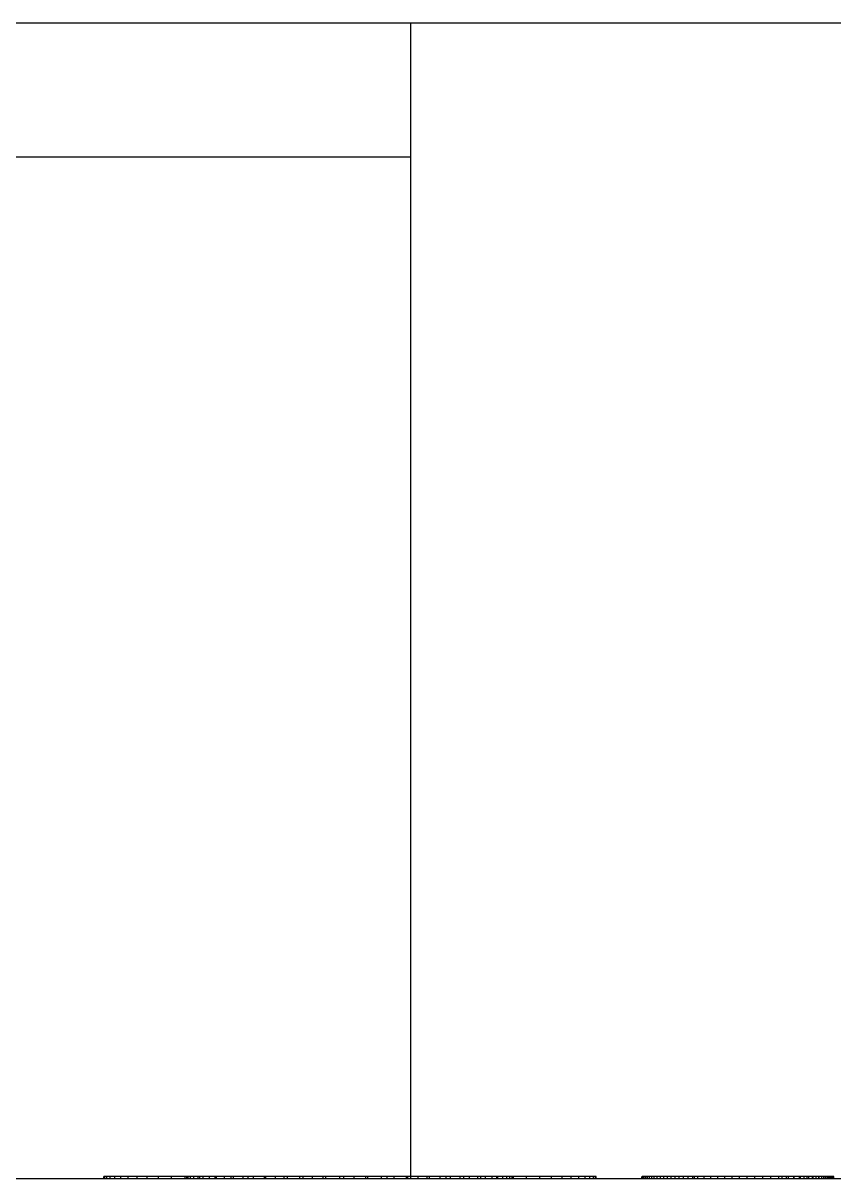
# Model space of a CAD drawing. Header units: millimetres. Extents: x -210 to 210, y -148 to 148.
# Drawn here: x -157.5 to -153.99, y -2.86 to 2.14 of the extents above; entities that cross this region are included whole.
import ezdxf

# ---------------------------------------------------------------- set-up
doc = ezdxf.new("R2010")
doc.units = ezdxf.units.MM
doc.layers.get('0').update_dxf_attribs({"lineweight": 18})

msp = doc.modelspace()

# ---------------------------------------------------------------- linework, layer by layer
at = {"color": 7, "lineweight": 30}
for p, q in [((-134.0716, 2.1437), (-167.5717, 2.1437)), ((-136.0716, -2.8563), (-165.5716, -2.8563))]:
    msp.add_line(p, q, dxfattribs=at)
at = {"color": 7, "lineweight": 30, "ltscale": 0.05}
msp.add_line((-153.8216, 2.1437), (-155.8216, 2.1437), dxfattribs=at)
at = {"color": 7, "lineweight": 30, "ltscale": 0.125}
msp.add_line((-155.8216, 2.1437), (-155.8216, -2.8563), dxfattribs=at)
at = {"color": 7, "lineweight": 30, "ltscale": 0.07809}
msp.add_line((-158.9452, 1.565), (-155.8216, 1.565), dxfattribs=at)
at = {"color": 7, "lineweight": 30, "ltscale": 0.000249863}
for p, q in [((-157.1473, -2.8563), (-157.1473, -2.8463)), ((-157.1444, -2.8563), (-157.1444, -2.8463)), ((-157.1356, -2.8563), (-157.1356, -2.8463)), ((-157.1211, -2.8563), (-157.1211, -2.8463)), ((-157.1007, -2.8563), (-157.1007, -2.8463)), ((-157.0744, -2.8563), (-157.0744, -2.8463)), ((-157.0424, -2.8563), (-157.0424, -2.8463)), ((-157.0044, -2.8563), (-157.0044, -2.8463)), ((-156.9607, -2.8563), (-156.9607, -2.8463)), ((-156.9112, -2.8563), (-156.9112, -2.8463)), ((-156.8558, -2.8563), (-156.8558, -2.8463)), ((-156.7959, -2.8563), (-156.7959, -2.8463)), ((-156.7895, -2.8563), (-156.7895, -2.8463)), ((-156.7833, -2.8563), (-156.7833, -2.8463)), ((-156.7731, -2.8563), (-156.7731, -2.8463)), ((-156.7587, -2.8563), (-156.7587, -2.8463)), ((-156.7403, -2.8563), (-156.7403, -2.8463)), ((-156.7326, -2.8563), (-156.7326, -2.8463)), ((-156.7177, -2.8563), (-156.7177, -2.8463)), ((-156.6911, -2.8563), (-156.6911, -2.8463)), ((-156.6662, -2.8563), (-156.6662, -2.8463)), ((-156.6603, -2.8563), (-156.6603, -2.8463)), ((-156.6254, -2.8563), (-156.6254, -2.8463)), ((-156.5965, -2.8563), (-156.5965, -2.8463)), ((-156.5865, -2.8563), (-156.5865, -2.8463)), ((-156.5444, -2.8563), (-156.5444, -2.8463)), ((-156.5235, -2.8563), (-156.5235, -2.8463)), ((-156.5, -2.8563), (-156.5, -2.8463)), ((-156.4534, -2.8563), (-156.4534, -2.8463)), ((-156.4472, -2.8563), (-156.4472, -2.8463)), ((-156.4046, -2.8563), (-156.4046, -2.8463)), ((-156.3678, -2.8563), (-156.3678, -2.8463)), ((-156.3536, -2.8563), (-156.3536, -2.8463)), ((-156.3004, -2.8563), (-156.3004, -2.8463)), ((-156.285, -2.8563), (-156.285, -2.8463)), ((-156.2449, -2.8563), (-156.2449, -2.8463)), ((-156.199, -2.8563), (-156.199, -2.8463)), ((-156.1872, -2.8563), (-156.1872, -2.8463)), ((-156.1273, -2.8563), (-156.1273, -2.8463)), ((-156.1097, -2.8563), (-156.1097, -2.8463)), ((-156.0652, -2.8563), (-156.0652, -2.8463)), ((-156.0137, -2.8563), (-156.0137, -2.8463)), ((-156.005, -2.8563), (-156.005, -2.8463)), ((-155.9472, -2.8563), (-155.9472, -2.8463)), ((-155.9215, -2.8563), (-155.9215, -2.8463)), ((-155.8916, -2.8563), (-155.8916, -2.8463)), ((-155.8383, -2.8563), (-155.8383, -2.8463)), ((-155.8331, -2.8563), (-155.8331, -2.8463)), ((-155.7872, -2.8563), (-155.7872, -2.8463)), ((-155.7484, -2.8563), (-155.7484, -2.8463)), ((-155.7385, -2.8563), (-155.7385, -2.8463)), ((-155.692, -2.8563), (-155.692, -2.8463)), ((-155.6674, -2.8563), (-155.6674, -2.8463)), ((-155.6477, -2.8563), (-155.6477, -2.8463)), ((-155.6058, -2.8563), (-155.6058, -2.8463)), ((-155.5903, -2.8563), (-155.5903, -2.8463)), ((-155.5661, -2.8563), (-155.5661, -2.8463)), ((-155.5295, -2.8563), (-155.5295, -2.8463)), ((-155.5168, -2.8563), (-155.5168, -2.8463)), ((-155.4967, -2.8563), (-155.4967, -2.8463)), ((-155.4678, -2.8563), (-155.4678, -2.8463)), ((-155.4472, -2.8563), (-155.4472, -2.8463)), ((-155.4428, -2.8563), (-155.4428, -2.8463)), ((-155.4216, -2.8563), (-155.4216, -2.8463)), ((-155.4042, -2.8563), (-155.4042, -2.8463)), ((-155.3908, -2.8563), (-155.3908, -2.8463)), ((-155.3812, -2.8563), (-155.3812, -2.8463)), ((-155.3811, -2.8563), (-155.3811, -2.8463)), ((-155.3753, -2.8563), (-155.3753, -2.8463)), ((-155.3191, -2.8563), (-155.3191, -2.8463)), ((-155.2618, -2.8563), (-155.2618, -2.8463)), ((-155.2106, -2.8563), (-155.2106, -2.8463)), ((-155.1654, -2.8563), (-155.1654, -2.8463)), ((-155.1262, -2.8563), (-155.1262, -2.8463)), ((-155.093, -2.8563), (-155.093, -2.8463)), ((-155.0659, -2.8563), (-155.0659, -2.8463)), ((-155.0448, -2.8563), (-155.0448, -2.8463)), ((-155.0297, -2.8563), (-155.0297, -2.8463)), ((-155.0207, -2.8563), (-155.0207, -2.8463)), ((-155.0177, -2.8563), (-155.0177, -2.8463)), ((-154.82, -2.8563), (-154.82, -2.8463)), ((-154.8193, -2.8563), (-154.8193, -2.8463)), ((-154.8173, -2.8563), (-154.8173, -2.8463)), ((-154.814, -2.8563), (-154.814, -2.8463)), ((-154.8093, -2.8563), (-154.8093, -2.8463)), ((-154.8033, -2.8563), (-154.8033, -2.8463)), ((-154.796, -2.8563), (-154.796, -2.8463)), ((-154.7873, -2.8563), (-154.7873, -2.8463)), ((-154.7773, -2.8563), (-154.7773, -2.8463)), ((-154.766, -2.8563), (-154.766, -2.8463)), ((-154.7533, -2.8563), (-154.7533, -2.8463)), ((-154.7395, -2.8563), (-154.7395, -2.8463)), ((-154.7249, -2.8563), (-154.7249, -2.8463)), ((-154.7095, -2.8563), (-154.7095, -2.8463)), ((-154.6932, -2.8563), (-154.6932, -2.8463)), ((-154.6761, -2.8563), (-154.6761, -2.8463)), ((-154.6581, -2.8563), (-154.6581, -2.8463)), ((-154.6394, -2.8563), (-154.6394, -2.8463)), ((-154.6197, -2.8563), (-154.6197, -2.8463)), ((-154.5992, -2.8563), (-154.5992, -2.8463)), ((-154.5927, -2.8563), (-154.5927, -2.8463)), ((-154.5779, -2.8563), (-154.5779, -2.8463)), ((-154.5498, -2.8563), (-154.5498, -2.8463)), ((-154.521, -2.8563), (-154.521, -2.8463)), ((-154.4913, -2.8563), (-154.4913, -2.8463)), ((-154.4609, -2.8563), (-154.4609, -2.8463)), ((-154.4297, -2.8563), (-154.4297, -2.8463)), ((-154.3977, -2.8563), (-154.3977, -2.8463)), ((-154.3648, -2.8563), (-154.3648, -2.8463)), ((-154.3312, -2.8563), (-154.3312, -2.8463)), ((-154.2968, -2.8563), (-154.2968, -2.8463)), ((-154.2617, -2.8563), (-154.2617, -2.8463)), ((-154.2269, -2.8563), (-154.2269, -2.8463)), ((-154.2123, -2.8563), (-154.2123, -2.8463)), ((-154.1939, -2.8563), (-154.1939, -2.8463)), ((-154.1855, -2.8563), (-154.1855, -2.8463)), ((-154.1625, -2.8563), (-154.1625, -2.8463)), ((-154.1608, -2.8563), (-154.1608, -2.8463)), ((-154.1379, -2.8563), (-154.1379, -2.8463)), ((-154.1328, -2.8563), (-154.1328, -2.8463)), ((-154.117, -2.8563), (-154.117, -2.8463)), ((-154.1048, -2.8563), (-154.1048, -2.8463)), ((-154.098, -2.8563), (-154.098, -2.8463)), ((-154.0809, -2.8563), (-154.0809, -2.8463)), ((-154.0784, -2.8563), (-154.0784, -2.8463)), ((-154.0658, -2.8563), (-154.0658, -2.8463)), ((-154.0538, -2.8563), (-154.0538, -2.8463)), ((-154.0525, -2.8563), (-154.0525, -2.8463)), ((-154.0413, -2.8563), (-154.0413, -2.8463)), ((-154.0319, -2.8563), (-154.0319, -2.8463)), ((-154.0308, -2.8563), (-154.0308, -2.8463)), ((-154.0239, -2.8563), (-154.0239, -2.8463)), ((-154.0168, -2.8563), (-154.0168, -2.8463)), ((-154.0105, -2.8563), (-154.0105, -2.8463)), ((-154.0095, -2.8563), (-154.0095, -2.8463)), ((-154.005, -2.8563), (-154.005, -2.8463)), ((-154.0004, -2.8563), (-154.0004, -2.8463)), ((-153.9966, -2.8563), (-153.9966, -2.8463)), ((-153.9937, -2.8563), (-153.9937, -2.8463)), ((-153.9916, -2.8563), (-153.9916, -2.8463)), ((-153.9903, -2.8563), (-153.9903, -2.8463)), ((-153.9899, -2.8563), (-153.9899, -2.8463))]:
    msp.add_line(p, q, dxfattribs=at)
at = {"color": 7, "lineweight": 30, "ltscale": 7.24792e-05}
for p, q in [((-157.1444, -2.8463), (-157.1473, -2.8463)), ((-157.1444, -2.8563), (-157.1473, -2.8563))]:
    msp.add_line(p, q, dxfattribs=at)
at = {"color": 7, "lineweight": 30, "ltscale": 0.000218964}
for p, q in [((-157.1356, -2.8463), (-157.1444, -2.8463)), ((-157.1356, -2.8563), (-157.1444, -2.8563))]:
    msp.add_line(p, q, dxfattribs=at)
at = {"color": 7, "lineweight": 30, "ltscale": 0.000363922}
for p, q in [((-157.1211, -2.8463), (-157.1356, -2.8463)), ((-157.1211, -2.8563), (-157.1356, -2.8563))]:
    msp.add_line(p, q, dxfattribs=at)
at = {"color": 7, "lineweight": 30, "ltscale": 0.000510407}
for p, q in [((-157.1007, -2.8463), (-157.1211, -2.8463)), ((-157.1007, -2.8563), (-157.1211, -2.8563))]:
    msp.add_line(p, q, dxfattribs=at)
at = {"color": 7, "lineweight": 30, "ltscale": 0.000656128}
for p, q in [((-157.0744, -2.8463), (-157.1007, -2.8463)), ((-157.0744, -2.8563), (-157.1007, -2.8563))]:
    msp.add_line(p, q, dxfattribs=at)
at = {"color": 7, "lineweight": 30, "ltscale": 0.000801086}
for p, q in [((-157.0424, -2.8463), (-157.0744, -2.8463)), ((-157.0424, -2.8563), (-157.0744, -2.8563))]:
    msp.add_line(p, q, dxfattribs=at)
at = {"color": 7, "lineweight": 30, "ltscale": 0.000948334}
for p, q in [((-157.0044, -2.8463), (-157.0424, -2.8463)), ((-157.0044, -2.8563), (-157.0424, -2.8563))]:
    msp.add_line(p, q, dxfattribs=at)
at = {"color": 7, "lineweight": 30, "ltscale": 0.001093}
for p, q in [((-156.9607, -2.8463), (-157.0044, -2.8463)), ((-156.9607, -2.8563), (-157.0044, -2.8563))]:
    msp.add_line(p, q, dxfattribs=at)
at = {"color": 7, "lineweight": 30, "ltscale": 0.001239}
for p, q in [((-156.9112, -2.8463), (-156.9607, -2.8463)), ((-156.9112, -2.8563), (-156.9607, -2.8563))]:
    msp.add_line(p, q, dxfattribs=at)
at = {"color": 7, "lineweight": 30, "ltscale": 0.001385}
for p, q in [((-156.8558, -2.8463), (-156.9112, -2.8463)), ((-156.8558, -2.8563), (-156.9112, -2.8563))]:
    msp.add_line(p, q, dxfattribs=at)
at = {"color": 7, "lineweight": 30, "ltscale": 0.001498}
for p, q in [((-156.7959, -2.8463), (-156.8558, -2.8463)), ((-156.7959, -2.8563), (-156.8558, -2.8563))]:
    msp.add_line(p, q, dxfattribs=at)
at = {"color": 7, "lineweight": 30, "ltscale": 0.00158}
for p, q in [((-156.7326, -2.8463), (-156.7959, -2.8463)), ((-156.7326, -2.8563), (-156.7959, -2.8563))]:
    msp.add_line(p, q, dxfattribs=at)
at = {"color": 7, "lineweight": 30, "ltscale": 0.001662}
for p, q in [((-156.6662, -2.8463), (-156.7326, -2.8463)), ((-156.6662, -2.8563), (-156.7326, -2.8563))]:
    msp.add_line(p, q, dxfattribs=at)
at = {"color": 7, "lineweight": 30, "ltscale": 0.001743}
for p, q in [((-156.5965, -2.8463), (-156.6662, -2.8463)), ((-156.5965, -2.8563), (-156.6662, -2.8563))]:
    msp.add_line(p, q, dxfattribs=at)
at = {"color": 7, "lineweight": 30, "ltscale": 0.001825}
for p, q in [((-156.5235, -2.8463), (-156.5965, -2.8463)), ((-156.5235, -2.8563), (-156.5965, -2.8563))]:
    msp.add_line(p, q, dxfattribs=at)
at = {"color": 7, "lineweight": 30, "ltscale": 0.001906}
for p, q in [((-156.4472, -2.8463), (-156.5235, -2.8463)), ((-156.4472, -2.8563), (-156.5235, -2.8563))]:
    msp.add_line(p, q, dxfattribs=at)
at = {"color": 7, "lineweight": 30, "ltscale": 0.001987}
for p, q in [((-156.3678, -2.8463), (-156.4472, -2.8463)), ((-156.3678, -2.8563), (-156.4472, -2.8563))]:
    msp.add_line(p, q, dxfattribs=at)
at = {"color": 7, "lineweight": 30, "ltscale": 0.00207}
for p, q in [((-156.285, -2.8463), (-156.3678, -2.8463)), ((-156.285, -2.8563), (-156.3678, -2.8563))]:
    msp.add_line(p, q, dxfattribs=at)
at = {"color": 7, "lineweight": 30, "ltscale": 0.00215}
for p, q in [((-156.199, -2.8463), (-156.285, -2.8463)), ((-156.199, -2.8563), (-156.285, -2.8563))]:
    msp.add_line(p, q, dxfattribs=at)
at = {"color": 7, "lineweight": 30, "ltscale": 0.002232}
for p, q in [((-156.1097, -2.8463), (-156.199, -2.8463)), ((-156.1097, -2.8563), (-156.199, -2.8563))]:
    msp.add_line(p, q, dxfattribs=at)
at = {"color": 7, "lineweight": 30, "ltscale": 0.002399}
for p, q in [((-156.0137, -2.8463), (-156.1097, -2.8463)), ((-156.0137, -2.8563), (-156.1097, -2.8563))]:
    msp.add_line(p, q, dxfattribs=at)
at = {"color": 7, "lineweight": 30, "ltscale": 0.002306}
for p, q in [((-155.9215, -2.8463), (-156.0137, -2.8463)), ((-155.9215, -2.8563), (-156.0137, -2.8563))]:
    msp.add_line(p, q, dxfattribs=at)
at = {"color": 7, "lineweight": 30, "ltscale": 0.002211}
for p, q in [((-155.8331, -2.8463), (-155.9215, -2.8463)), ((-155.8331, -2.8563), (-155.9215, -2.8563))]:
    msp.add_line(p, q, dxfattribs=at)
at = {"color": 7, "lineweight": 30, "ltscale": 0.002117}
for p, q in [((-155.7484, -2.8463), (-155.8331, -2.8463)), ((-155.7484, -2.8563), (-155.8331, -2.8563))]:
    msp.add_line(p, q, dxfattribs=at)
at = {"color": 7, "lineweight": 30, "ltscale": 0.002023}
for p, q in [((-155.6674, -2.8463), (-155.7484, -2.8463)), ((-155.6674, -2.8563), (-155.7484, -2.8563))]:
    msp.add_line(p, q, dxfattribs=at)
at = {"color": 7, "lineweight": 30, "ltscale": 0.001929}
for p, q in [((-155.5903, -2.8463), (-155.6674, -2.8463)), ((-155.5903, -2.8563), (-155.6674, -2.8563))]:
    msp.add_line(p, q, dxfattribs=at)
at = {"color": 7, "lineweight": 30, "ltscale": 0.001836}
for p, q in [((-155.5168, -2.8463), (-155.5903, -2.8463)), ((-155.5168, -2.8563), (-155.5903, -2.8563))]:
    msp.add_line(p, q, dxfattribs=at)
at = {"color": 7, "lineweight": 30, "ltscale": 0.001742}
for p, q in [((-155.4472, -2.8463), (-155.5168, -2.8463)), ((-155.4472, -2.8563), (-155.5168, -2.8563))]:
    msp.add_line(p, q, dxfattribs=at)
at = {"color": 7, "lineweight": 30, "ltscale": 0.001648}
for p, q in [((-155.3812, -2.8463), (-155.4472, -2.8463)), ((-155.3812, -2.8563), (-155.4472, -2.8563))]:
    msp.add_line(p, q, dxfattribs=at)
at = {"color": 7, "lineweight": 30, "ltscale": 0.001554}
for p, q in [((-155.3191, -2.8463), (-155.3812, -2.8463)), ((-155.3191, -2.8563), (-155.3812, -2.8563))]:
    msp.add_line(p, q, dxfattribs=at)
at = {"color": 7, "lineweight": 30, "ltscale": 0.001432}
for p, q in [((-155.2618, -2.8463), (-155.3191, -2.8463)), ((-155.2618, -2.8563), (-155.3191, -2.8563))]:
    msp.add_line(p, q, dxfattribs=at)
at = {"color": 7, "lineweight": 30, "ltscale": 0.001281}
for p, q in [((-155.2106, -2.8463), (-155.2618, -2.8463)), ((-155.2106, -2.8563), (-155.2618, -2.8563))]:
    msp.add_line(p, q, dxfattribs=at)
at = {"color": 7, "lineweight": 30, "ltscale": 0.00113}
for p, q in [((-155.1654, -2.8463), (-155.2106, -2.8463)), ((-155.1654, -2.8563), (-155.2106, -2.8563))]:
    msp.add_line(p, q, dxfattribs=at)
at = {"color": 7, "lineweight": 30, "ltscale": 0.000979614}
for p, q in [((-155.1262, -2.8463), (-155.1654, -2.8463)), ((-155.1262, -2.8563), (-155.1654, -2.8563))]:
    msp.add_line(p, q, dxfattribs=at)
at = {"color": 7, "lineweight": 30, "ltscale": 0.000828552}
for p, q in [((-155.093, -2.8463), (-155.1262, -2.8463)), ((-155.093, -2.8563), (-155.1262, -2.8563))]:
    msp.add_line(p, q, dxfattribs=at)
at = {"color": 7, "lineweight": 30, "ltscale": 0.000679016}
for p, q in [((-155.0659, -2.8463), (-155.093, -2.8463)), ((-155.0659, -2.8563), (-155.093, -2.8563))]:
    msp.add_line(p, q, dxfattribs=at)
at = {"color": 7, "lineweight": 30, "ltscale": 0.000527191}
for p, q in [((-155.0448, -2.8463), (-155.0659, -2.8463)), ((-155.0448, -2.8563), (-155.0659, -2.8563))]:
    msp.add_line(p, q, dxfattribs=at)
at = {"color": 7, "lineweight": 30, "ltscale": 0.000376892}
for p, q in [((-155.0297, -2.8463), (-155.0448, -2.8463)), ((-155.0297, -2.8563), (-155.0448, -2.8563))]:
    msp.add_line(p, q, dxfattribs=at)
at = {"color": 7, "lineweight": 30, "ltscale": 0.00022583}
for p, q in [((-155.0207, -2.8463), (-155.0297, -2.8463)), ((-155.0207, -2.8563), (-155.0297, -2.8563))]:
    msp.add_line(p, q, dxfattribs=at)
at = {"color": 7, "lineweight": 30, "ltscale": 7.5531e-05}
for p, q in [((-155.0177, -2.8463), (-155.0207, -2.8463)), ((-155.0177, -2.8563), (-155.0207, -2.8563))]:
    msp.add_line(p, q, dxfattribs=at)
at = {"color": 7, "lineweight": 30, "ltscale": 5.0354e-05}
for p, q in [((-154.8173, -2.8463), (-154.8193, -2.8463)), ((-154.8173, -2.8563), (-154.8193, -2.8563))]:
    msp.add_line(p, q, dxfattribs=at)
at = {"color": 7, "lineweight": 30, "ltscale": 8.31604e-05}
for p, q in [((-154.814, -2.8463), (-154.8173, -2.8463)), ((-154.814, -2.8563), (-154.8173, -2.8563))]:
    msp.add_line(p, q, dxfattribs=at)
at = {"color": 7, "lineweight": 30, "ltscale": 0.00011673}
for p, q in [((-154.8093, -2.8463), (-154.814, -2.8463)), ((-154.8093, -2.8563), (-154.814, -2.8563))]:
    msp.add_line(p, q, dxfattribs=at)
at = {"color": 7, "lineweight": 30, "ltscale": 0.000150299}
for p, q in [((-154.8033, -2.8463), (-154.8093, -2.8463)), ((-154.8033, -2.8563), (-154.8093, -2.8563))]:
    msp.add_line(p, q, dxfattribs=at)
at = {"color": 7, "lineweight": 30, "ltscale": 0.000183105}
for p, q in [((-154.796, -2.8463), (-154.8033, -2.8463)), ((-154.796, -2.8563), (-154.8033, -2.8563))]:
    msp.add_line(p, q, dxfattribs=at)
at = {"color": 7, "lineweight": 30, "ltscale": 0.000216675}
for p, q in [((-154.7873, -2.8463), (-154.796, -2.8463)), ((-154.7873, -2.8563), (-154.796, -2.8563))]:
    msp.add_line(p, q, dxfattribs=at)
at = {"color": 7, "lineweight": 30, "ltscale": 0.000250244}
for p, q in [((-154.7773, -2.8463), (-154.7873, -2.8463)), ((-154.7773, -2.8563), (-154.7873, -2.8563))]:
    msp.add_line(p, q, dxfattribs=at)
at = {"color": 7, "lineweight": 30, "ltscale": 0.000283813}
for p, q in [((-154.766, -2.8463), (-154.7773, -2.8463)), ((-154.766, -2.8563), (-154.7773, -2.8563))]:
    msp.add_line(p, q, dxfattribs=at)
at = {"color": 7, "lineweight": 30, "ltscale": 0.00031662}
for p, q in [((-154.7533, -2.8463), (-154.766, -2.8463)), ((-154.7533, -2.8563), (-154.766, -2.8563))]:
    msp.add_line(p, q, dxfattribs=at)
at = {"color": 7, "lineweight": 30, "ltscale": 0.000344086}
for p, q in [((-154.7395, -2.8463), (-154.7533, -2.8463)), ((-154.7395, -2.8563), (-154.7533, -2.8563))]:
    msp.add_line(p, q, dxfattribs=at)
at = {"color": 7, "lineweight": 30, "ltscale": 0.000365448}
for p, q in [((-154.7249, -2.8463), (-154.7395, -2.8463)), ((-154.7249, -2.8563), (-154.7395, -2.8563))]:
    msp.add_line(p, q, dxfattribs=at)
at = {"color": 7, "lineweight": 30, "ltscale": 0.000386047}
for p, q in [((-154.7095, -2.8463), (-154.7249, -2.8463)), ((-154.7095, -2.8563), (-154.7249, -2.8563))]:
    msp.add_line(p, q, dxfattribs=at)
at = {"color": 7, "lineweight": 30, "ltscale": 0.000406647}
for p, q in [((-154.6932, -2.8463), (-154.7095, -2.8463)), ((-154.6932, -2.8563), (-154.7095, -2.8563))]:
    msp.add_line(p, q, dxfattribs=at)
at = {"color": 7, "lineweight": 30, "ltscale": 0.000428009}
for p, q in [((-154.6761, -2.8463), (-154.6932, -2.8463)), ((-154.6761, -2.8563), (-154.6932, -2.8563))]:
    msp.add_line(p, q, dxfattribs=at)
at = {"color": 7, "lineweight": 30, "ltscale": 0.000449371}
for p, q in [((-154.6581, -2.8463), (-154.6761, -2.8463)), ((-154.6581, -2.8563), (-154.6761, -2.8563))]:
    msp.add_line(p, q, dxfattribs=at)
at = {"color": 7, "lineweight": 30, "ltscale": 0.000469208}
for p, q in [((-154.6394, -2.8463), (-154.6581, -2.8463)), ((-154.6394, -2.8563), (-154.6581, -2.8563))]:
    msp.add_line(p, q, dxfattribs=at)
at = {"color": 7, "lineweight": 30, "ltscale": 0.000491333}
for p, q in [((-154.6197, -2.8463), (-154.6394, -2.8463)), ((-154.6197, -2.8563), (-154.6394, -2.8563))]:
    msp.add_line(p, q, dxfattribs=at)
at = {"color": 7, "lineweight": 30, "ltscale": 0.000511932}
for p, q in [((-154.5992, -2.8463), (-154.6197, -2.8463)), ((-154.5992, -2.8563), (-154.6197, -2.8563))]:
    msp.add_line(p, q, dxfattribs=at)
at = {"color": 7, "lineweight": 30, "ltscale": 0.000533295}
for p, q in [((-154.5779, -2.8463), (-154.5992, -2.8463)), ((-154.5779, -2.8563), (-154.5992, -2.8563))]:
    msp.add_line(p, q, dxfattribs=at)
at = {"color": 7, "lineweight": 30, "ltscale": 0.000701904}
for p, q in [((-154.5498, -2.8463), (-154.5779, -2.8463)), ((-154.5498, -2.8563), (-154.5779, -2.8563))]:
    msp.add_line(p, q, dxfattribs=at)
at = {"color": 7, "lineweight": 30, "ltscale": 0.000720978}
for p, q in [((-154.521, -2.8463), (-154.5498, -2.8463)), ((-154.521, -2.8563), (-154.5498, -2.8563))]:
    msp.add_line(p, q, dxfattribs=at)
at = {"color": 7, "lineweight": 30, "ltscale": 0.000741577}
for p, q in [((-154.4913, -2.8463), (-154.521, -2.8463)), ((-154.4913, -2.8563), (-154.521, -2.8563))]:
    msp.add_line(p, q, dxfattribs=at)
at = {"color": 7, "lineweight": 30, "ltscale": 0.000760651}
for p, q in [((-154.4609, -2.8463), (-154.4913, -2.8463)), ((-154.4609, -2.8563), (-154.4913, -2.8563))]:
    msp.add_line(p, q, dxfattribs=at)
at = {"color": 7, "lineweight": 30, "ltscale": 0.000780487}
for p, q in [((-154.4297, -2.8463), (-154.4609, -2.8463)), ((-154.4297, -2.8563), (-154.4609, -2.8563))]:
    msp.add_line(p, q, dxfattribs=at)
at = {"color": 7, "lineweight": 30, "ltscale": 0.000800323}
for p, q in [((-154.3977, -2.8463), (-154.4297, -2.8463)), ((-154.3977, -2.8563), (-154.4297, -2.8563))]:
    msp.add_line(p, q, dxfattribs=at)
at = {"color": 7, "lineweight": 30, "ltscale": 0.000820923}
for p, q in [((-154.3648, -2.8463), (-154.3977, -2.8463)), ((-154.3648, -2.8563), (-154.3977, -2.8563))]:
    msp.add_line(p, q, dxfattribs=at)
at = {"color": 7, "lineweight": 30, "ltscale": 0.000839996}
for p, q in [((-154.3312, -2.8463), (-154.3648, -2.8463)), ((-154.3312, -2.8563), (-154.3648, -2.8563))]:
    msp.add_line(p, q, dxfattribs=at)
at = {"color": 7, "lineweight": 30, "ltscale": 0.000859833}
for p, q in [((-154.2968, -2.8463), (-154.3312, -2.8463)), ((-154.2968, -2.8563), (-154.3312, -2.8563))]:
    msp.add_line(p, q, dxfattribs=at)
at = {"color": 7, "lineweight": 30, "ltscale": 0.000878906}
for p, q in [((-154.2617, -2.8463), (-154.2968, -2.8463)), ((-154.2617, -2.8563), (-154.2968, -2.8563))]:
    msp.add_line(p, q, dxfattribs=at)
at = {"color": 7, "lineweight": 30, "ltscale": 0.000868988}
for p, q in [((-154.2269, -2.8463), (-154.2617, -2.8463)), ((-154.2269, -2.8563), (-154.2617, -2.8563))]:
    msp.add_line(p, q, dxfattribs=at)
at = {"color": 7, "lineweight": 30, "ltscale": 0.000826263}
for p, q in [((-154.1939, -2.8463), (-154.2269, -2.8463)), ((-154.1939, -2.8563), (-154.2269, -2.8563))]:
    msp.add_line(p, q, dxfattribs=at)
at = {"color": 7, "lineweight": 30, "ltscale": 0.000784302}
for p, q in [((-154.1625, -2.8463), (-154.1939, -2.8463)), ((-154.1625, -2.8563), (-154.1939, -2.8563))]:
    msp.add_line(p, q, dxfattribs=at)
at = {"color": 7, "lineweight": 30, "ltscale": 0.00074234}
for p, q in [((-154.1328, -2.8463), (-154.1625, -2.8463)), ((-154.1328, -2.8563), (-154.1625, -2.8563))]:
    msp.add_line(p, q, dxfattribs=at)
at = {"color": 7, "lineweight": 30, "ltscale": 0.000700378}
for p, q in [((-154.1048, -2.8463), (-154.1328, -2.8463)), ((-154.1048, -2.8563), (-154.1328, -2.8563))]:
    msp.add_line(p, q, dxfattribs=at)
at = {"color": 7, "lineweight": 30, "ltscale": 0.000658417}
for p, q in [((-154.0784, -2.8463), (-154.1048, -2.8463)), ((-154.0784, -2.8563), (-154.1048, -2.8563))]:
    msp.add_line(p, q, dxfattribs=at)
at = {"color": 7, "lineweight": 30, "ltscale": 0.000616455}
for p, q in [((-154.0538, -2.8463), (-154.0784, -2.8463)), ((-154.0538, -2.8563), (-154.0784, -2.8563))]:
    msp.add_line(p, q, dxfattribs=at)
at = {"color": 7, "lineweight": 30, "ltscale": 0.000574493}
for p, q in [((-154.0308, -2.8463), (-154.0538, -2.8463)), ((-154.0308, -2.8563), (-154.0538, -2.8563))]:
    msp.add_line(p, q, dxfattribs=at)
at = {"color": 7, "lineweight": 30, "ltscale": 0.000532532}
for p, q in [((-154.0095, -2.8463), (-154.0308, -2.8463)), ((-154.0095, -2.8563), (-154.0308, -2.8563))]:
    msp.add_line(p, q, dxfattribs=at)
at = {"color": 7, "lineweight": 30, "ltscale": 0.00049057}
for p, q in [((-153.9899, -2.8463), (-154.0095, -2.8463)), ((-153.9899, -2.8563), (-154.0095, -2.8563))]:
    msp.add_line(p, q, dxfattribs=at)

doc.saveas('drawing.dxf')
